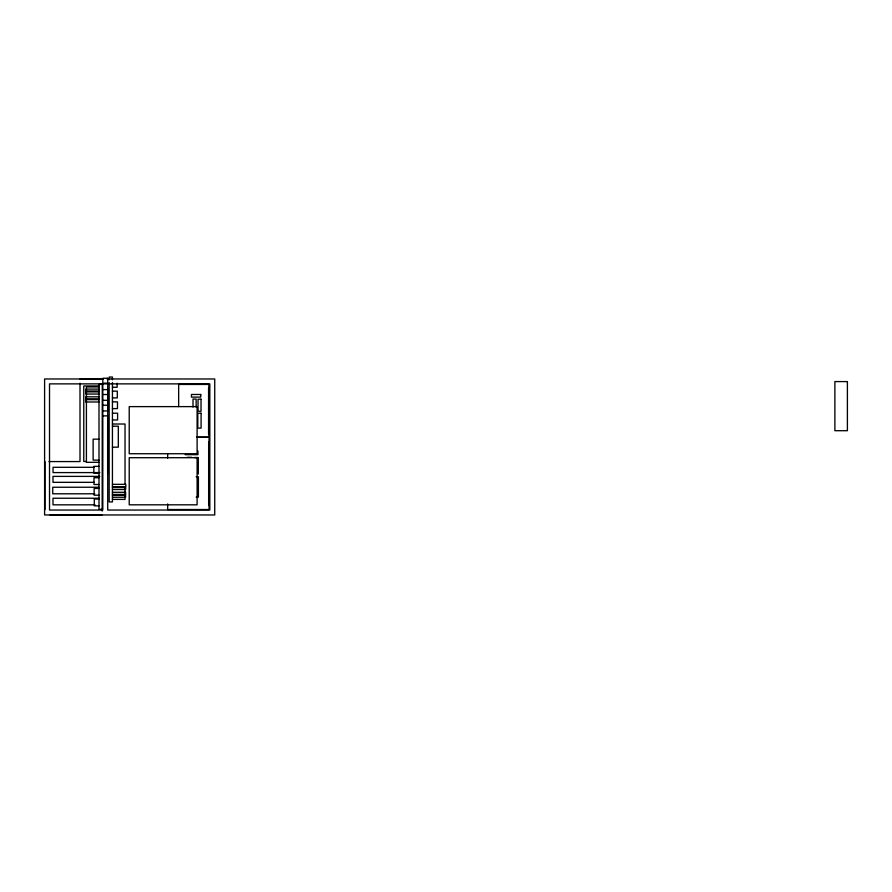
<?xml version="1.0" encoding="UTF-8"?>
<svg xmlns="http://www.w3.org/2000/svg" width="892" height="892" viewBox="0 0 892 892"><rect width="100%" height="100%" fill="white"/><g stroke="black" fill="none" stroke-linecap="round" stroke-linejoin="round"><path stroke-width="1.34" d="M103.416 378.966L44.6 378.966L44.6 514.963L214.738 514.963L214.738 378.966L107.073 378.966M80.001 379.133L103.349 379.133M99.224 385.957L83.77 385.957L83.77 461.487L86.346 461.487M99.001 386.938L86.412 386.938L86.412 462.312L99.001 462.312M112.437 387.262L117.142 387.262L117.142 383.203M99.001 389.09L85.844 389.09L85.844 390.997L99.001 390.997M102.803 389.603L107.72 389.603M112.437 391.142L117.309 391.142L117.309 397.91L112.437 397.91M99.001 391.889L85.81 391.889L85.81 394.052L99.001 394.052M102.803 394.52L107.72 394.52M99.001 396.828L85.788 396.828L85.788 398.824L99.001 398.824M99.001 399.638L85.643 399.638L85.643 401.991L99.001 401.991M102.803 400.307L107.72 400.307M112.437 401.846L117.465 401.846L117.465 408.603L112.437 408.603M102.803 405.224L107.72 405.224M102.803 410.956L107.72 410.956M112.437 413.197L117.599 413.197L117.599 419.965L112.437 419.965M102.803 415.873L107.72 415.873M112.437 424.023L125.036 424.023L125.036 484.323M112.437 426.209L118.313 426.209L118.313 447.171L112.437 447.171M196.508 437.136L208.873 437.136L208.873 384.441L178.656 384.441L178.656 406.618M196.641 437.292L209.062 437.292L209.062 509.522L167.663 509.522L167.663 503.958M99.001 439.165L93.136 439.165L93.136 460.127L99.001 460.127M185.168 454.664L197.946 454.664L197.946 451.04M187.32 457.306L191.624 457.306M194.222 457.518L198.303 457.518L198.303 474.042M49.004 461.565L80.001 461.565L80.001 383.259M99.001 466.371L93.838 466.371L93.838 473.139L99.001 473.139M94.318 467.308L53.029 467.308L53.029 472.593L99.826 472.593M99.77 476.384L52.985 476.384L52.985 482.338L94.262 482.338M196.151 476.741L198.403 476.741L198.403 497.145L196.151 497.145M99.001 477.733L93.983 477.733L93.983 484.501L99.001 484.501M112.437 484.345L125.805 484.345L125.805 486.697L112.437 486.697M98.834 487.244L52.751 487.244L52.751 493.789L94.764 493.789M112.437 487.511L125.649 487.511L125.649 489.518L112.437 489.518M99.001 488.437L94.139 488.437L94.139 495.194L99.001 495.194M112.437 492.295L125.627 492.295L125.627 494.447L112.437 494.447M112.437 495.339L125.594 495.339L125.594 497.245L112.437 497.245M99.112 498.238L52.985 498.238L52.985 504.827L95.043 504.827M99.001 499.074L94.296 499.074L94.296 505.842L99.001 505.842M112.437 499.397L125.036 499.397L125.036 487.065M102.279 509.299L99.001 509.299L99.001 384.407L102.279 384.407L102.167 511.06M49.896 514.807L102.167 514.807M208.65 442.109L208.65 505.407M208.572 387.953L208.572 434.136M196.151 407.075L196.151 399.036L193.006 399.036L193.006 407.075M167.663 453.961L167.663 458.12M112.437 379.814L112.437 377.037L109.17 377.037L109.17 379.814M112.437 382.59L112.437 501.928L109.17 501.928L109.17 382.59M107.72 383.872L107.72 510.046L209.821 510.046L209.821 383.872L49.517 383.872L49.517 510.046L102.803 510.046L102.803 383.872M107.72 389.046L107.72 410.554M107.642 417.545L107.642 473.808M44.968 461.565L44.968 509.644M107.72 378.253L102.803 378.253L102.803 383.17L107.72 383.17L107.72 378.253M847.4 381.586L834.879 381.586L834.879 430.702L847.4 430.702L847.4 381.586M200.756 394.476L191.434 394.476L191.434 397.107L200.756 397.107L200.756 394.476M201.023 399.192L198.046 399.192L198.046 411.245L201.023 411.245L201.023 399.192M197.11 406.618L129.217 406.618L129.217 453.727L197.11 453.727L197.11 406.618M201.09 413.219L197.801 413.219L197.801 428.104L201.09 428.104L201.09 413.219M197.11 457.707L129.217 457.707L129.217 504.816L197.11 504.816L197.11 457.707"/></g></svg>
